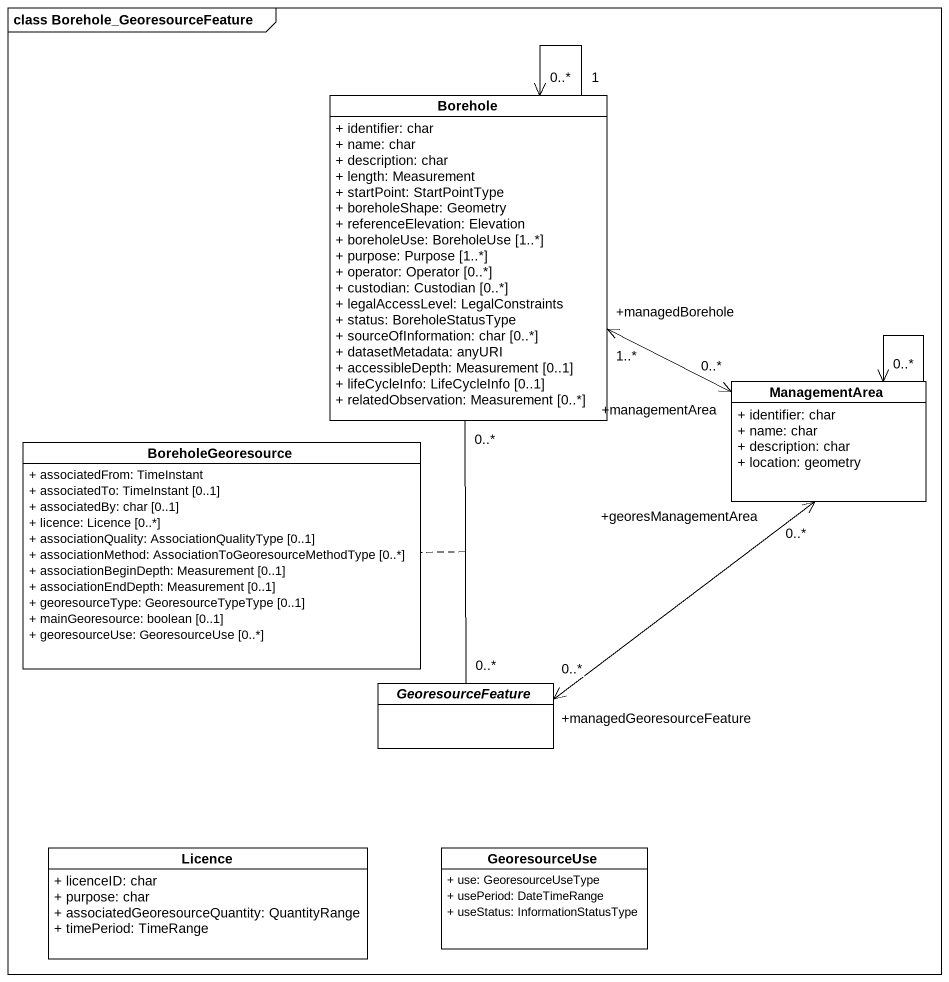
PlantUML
@startuml
mainframe class Borehole_GeoresourceFeature
hide circle
hide empty members
skinparam classAttributeIconSize 0
class Borehole {
  + identifier: char
  + name: char
  + description: char
  + length: Measurement
  + startPoint: StartPointType
  + boreholeShape: Geometry
  + referenceElevation: Elevation
  + boreholeUse: BoreholeUse [1..*]
  + purpose: Purpose [1..*]
  + operator: Operator [0..*]
  + custodian: Custodian [0..*]
  + legalAccessLevel: LegalConstraints
  + status: BoreholeStatusType
  + sourceOfInformation: char [0..*]
  + datasetMetadata: anyURI
  + accessibleDepth: Measurement [0..1]
  + lifeCycleInfo: LifeCycleInfo [0..1]
  + relatedObservation: Measurement [0..*]
}
class ManagementArea {
  + identifier: char
  + name: char
  + description: char
  + location: geometry
}
class BoreholeGeoresource {
  + associatedFrom: TimeInstant
  + associatedTo: TimeInstant [0..1]
  + associatedBy: char [0..1]
  + licence: Licence [0..*]
  + associationQuality: AssociationQualityType [0..1]
  + associationMethod: AssociationToGeoresourceMethodType [0..*]
  + associationBeginDepth: Measurement [0..1]
  + associationEndDepth: Measurement [0..1]
  + georesourceType: GeoresourceTypeType [0..1]
  + mainGeoresource: boolean [0..1]
  + georesourceUse: GeoresourceUse [0..*]
}
abstract class GeoresourceFeature
class Licence {
  + licenceID: char
  + purpose: char
  + associatedGeoresourceQuantity: QuantityRange
  + timePeriod: TimeRange
}
class GeoresourceUse {
  + use: GeoresourceUseType
  + usePeriod: DateTimeRange
  + useStatus: InformationStatusType
}
Borehole "1" --> "0..*" Borehole
Borehole "+managedBorehole\n1..*" <-right-> "+managementArea\n0..*" ManagementArea
Borehole "0..*" -- "0..*" GeoresourceFeature
(Borehole, GeoresourceFeature) .. BoreholeGeoresource
ManagementArea --> "0..*" ManagementArea
ManagementArea "+georesManagementArea\n0..*" <--> "+managedGeoresourceFeature\n0..*" GeoresourceFeature
@enduml
